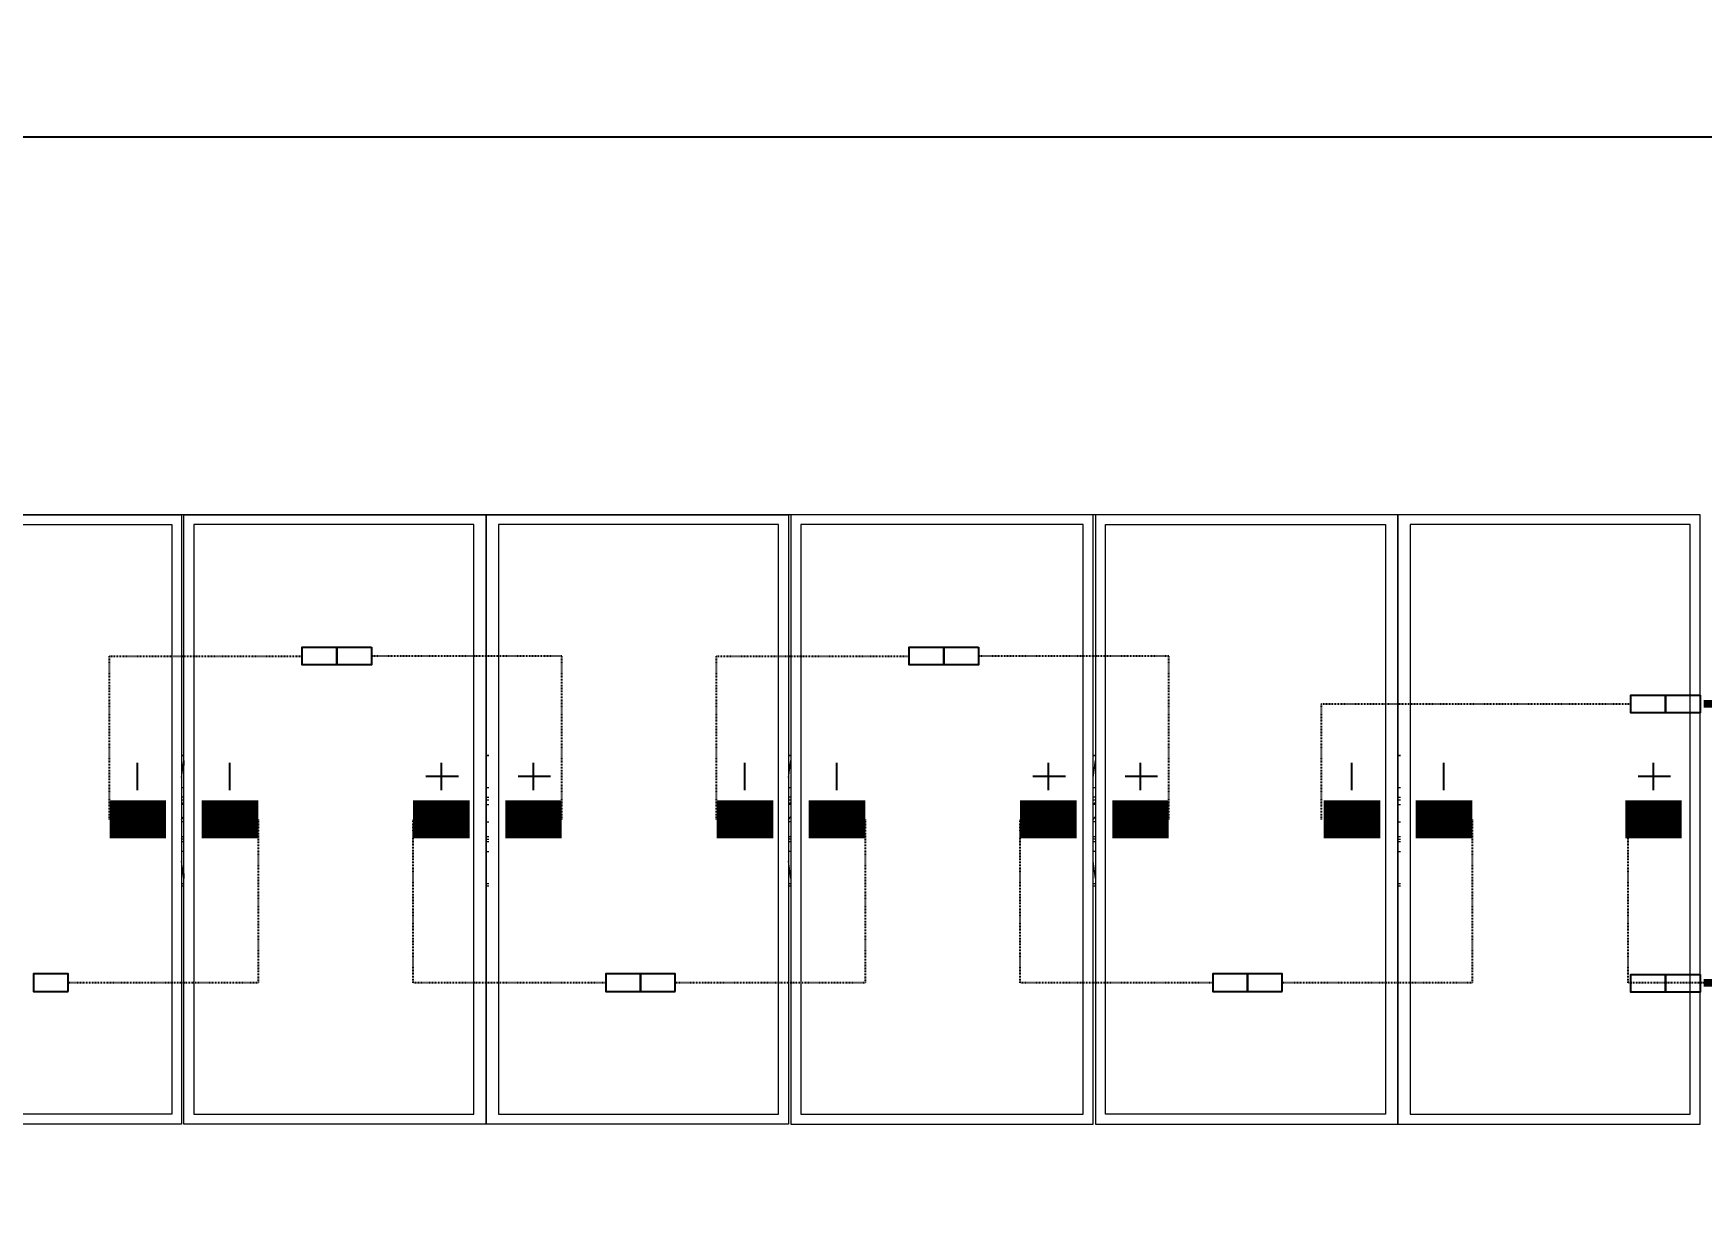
# Model space of a CAD drawing. Header units: feet. Extents: x -13743 to 68376, y -48 to 67763.
# Drawn here: x 4147 to 4366.9, y 4919.7 to 5076.9 of the extents above; entities that cross this region are included whole.
import ezdxf
from ezdxf import colors
from ezdxf.entities.mleader import LeaderData, LeaderLine
from ezdxf.math import Vec2, Vec3

# ---------------------------------------------------------------- set-up
doc = ezdxf.new("R2010")
doc.units = ezdxf.units.FT
doc.header["$MEASUREMENT"] = 0
doc.linetypes.add('HIDDEN', pattern=[0.375, 0.25, -0.125])
for name, color, linetype in [('E-HARN-COMP', 8, 'Continuous'), ('E-TRNK-CABL-NEG', 6, 'HIDDEN'), ('E-TRUNK-CABLE-POS', 6, 'HIDDEN'), ('G-ANNO-TEXT', 1, 'Continuous'), ('Polarity-Text', 7, 'Continuous')]:
    doc.layers.add(name, color=color, linetype=linetype)
doc.styles.add('NEI-A', font='arial.ttf')

# ---------------------------------------------------------------- blocks, each defined once
blk = doc.blocks.new('A$C47dfd34d')
at = {"lineweight": 5}
for points in [[(11.6112, 0.4133), (10.1696, 0.4133)], [(10.5812, 0.235), (10.5829, 0.2467), (10.5829, 0.2433)], [(10.7879, 0.235), (10.7879, 0.2467), (10.7879, 0.2433)], [(10.9929, 0.235), (10.9946, 0.2467), (10.9946, 0.2433)], [(11.1995, 0.235), (11.2012, 0.2467), (11.2012, 0.2433)], [(11.4062, 0.235), (11.4062, 0.2467), (11.4062, 0.2433)], [(10.5812, 0.2283), (10.5829, 0.2283)], [(10.7879, 0.2283), (10.7896, 0.2283)], [(10.9929, 0.2283), (10.9946, 0.2283)], [(11.1995, 0.2283), (11.2012, 0.2283)], [(11.4062, 0.2283), (11.4079, 0.2283)], [(10.5829, 0.2217), (10.5812, 0.2217)], [(10.5812, 0.22), (10.5829, 0.22)], [(10.5829, 0.2167), (10.5812, 0.2167), (10.5829, 0.2183)], [(10.7879, 0.2217), (10.7896, 0.2217)], [(10.7879, 0.22), (10.7896, 0.22)], [(10.7879, 0.2183), (10.7879, 0.2167), (10.7896, 0.2167)], [(10.9946, 0.2217), (10.9929, 0.2217)], [(10.9929, 0.22), (10.9946, 0.22)], [(10.9946, 0.2167), (10.9929, 0.2167), (10.9946, 0.2183)], [(11.2012, 0.2217), (11.1995, 0.2217)], [(11.1995, 0.22), (11.2012, 0.22)], [(11.2012, 0.2167), (11.1995, 0.2167), (11.2012, 0.2183)], [(11.4062, 0.2217), (11.4079, 0.2217)], [(11.4062, 0.22), (11.4079, 0.22)], [(11.4062, 0.2183), (11.4062, 0.2167), (11.4079, 0.2167)], [(10.5812, 0.2067), (10.5829, 0.2083)], [(10.5829, 0.205), (10.5812, 0.205)], [(10.7879, 0.2067), (10.7879, 0.2083)], [(10.7879, 0.205), (10.7896, 0.205)], [(10.9929, 0.2067), (10.9946, 0.2083)], [(10.9946, 0.205), (10.9929, 0.205)], [(11.1995, 0.2067), (11.2012, 0.2083)], [(11.2012, 0.205), (11.1995, 0.205)], [(11.4062, 0.2067), (11.4062, 0.2083)], [(11.4062, 0.205), (11.4079, 0.205)], [(10.5812, 0.195), (10.5829, 0.195)], [(10.5829, 0.1933), (10.5812, 0.1933)], [(10.7879, 0.195), (10.7896, 0.195)], [(10.7879, 0.1933), (10.7896, 0.1933)], [(10.9929, 0.195), (10.9946, 0.195)], [(10.9946, 0.1933), (10.9929, 0.1933)], [(11.1995, 0.195), (11.2012, 0.195)], [(11.2012, 0.1933), (11.1995, 0.1933)], [(11.4062, 0.195), (11.4079, 0.195)], [(11.4062, 0.1933), (11.4079, 0.1933)], [(10.5812, 0.1917), (10.5829, 0.1917)], [(10.5829, 0.185), (10.5812, 0.185)], [(10.7879, 0.1917), (10.7896, 0.1917)], [(10.7879, 0.185), (10.7896, 0.185)], [(10.9929, 0.1917), (10.9946, 0.1917)], [(10.9946, 0.185), (10.9929, 0.185)], [(11.1995, 0.1917), (11.2012, 0.1917)], [(11.2012, 0.185), (11.1995, 0.185)], [(11.4062, 0.1917), (11.4079, 0.1917)], [(11.4062, 0.185), (11.4079, 0.185)], [(10.5829, 0.17), (10.5829, 0.1667), (10.5812, 0.1783)], [(10.7879, 0.17), (10.7879, 0.1667), (10.7879, 0.1783)], [(10.9946, 0.17), (10.9946, 0.1667), (10.9929, 0.1783)], [(11.2012, 0.17), (11.2012, 0.1667), (11.1995, 0.1783)], [(11.4062, 0.17), (11.4062, 0.1667), (11.4062, 0.1783)], [(10.5812, 0.1633), (10.5829, 0.1633)], [(10.5812, 0.1617), (10.5829, 0.1617)], [(10.5829, 0.1667), (10.5829, 0.1667)], [(10.7879, 0.1667), (10.7879, 0.1667)], [(10.7879, 0.1633), (10.7896, 0.1633)], [(10.7879, 0.1617), (10.7896, 0.1617)], [(10.9929, 0.1633), (10.9946, 0.1633)], [(10.9929, 0.1617), (10.9946, 0.1617)], [(10.9946, 0.1667), (10.9946, 0.1667)], [(11.1995, 0.1633), (11.2012, 0.1633)], [(11.1995, 0.1617), (11.2012, 0.1617)], [(11.2012, 0.1667), (11.2012, 0.1667)], [(11.4062, 0.1667), (11.4062, 0.1667)], [(11.4062, 0.1633), (11.4079, 0.1633)], [(11.4062, 0.1617), (11.4079, 0.1617)]]:
    blk.add_lwpolyline(points, dxfattribs=at)
for points in [[(10.5812, 0.4133), (10.5812, 0), (10.3762, 0), (10.3762, 0.4133)], [(10.5829, 0.4133), (10.7879, 0.4133), (10.7879, 0), (10.5829, 0)], [(10.7879, 0.4133), (10.9929, 0.4133), (10.9929, 0), (10.7879, 0)], [(10.9946, 0), (11.1995, 0), (11.1995, 0.4133), (10.9946, 0.4133)], [(11.2012, 0.4133), (11.2012, 0), (11.4062, 0), (11.4062, 0.4133)], [(11.6112, 0.4133), (11.4062, 0.4133), (11.4062, 0), (11.6112, 0)], [(10.3829, 0.4067), (10.5746, 0.4067), (10.5746, 0.0067), (10.3829, 0.0067)], [(10.5896, 0.4067), (10.5896, 0.0067), (10.7796, 0.0067), (10.7796, 0.4067)], [(10.7962, 0.4067), (10.7962, 0.0067), (10.9862, 0.0067), (10.9862, 0.4067)], [(11.0012, 0.0067), (11.1929, 0.0067), (11.1929, 0.4067), (11.0012, 0.4067)], [(11.3979, 0.4067), (11.3979, 0.0067), (11.2079, 0.0067), (11.2079, 0.4067)], [(11.4145, 0.0067), (11.6045, 0.0067), (11.6045, 0.4067), (11.4145, 0.4067)], [(10.5829, 0.25), (10.5812, 0.25)], [(10.7896, 0.25), (10.7879, 0.25)], [(10.9946, 0.25), (10.9929, 0.25)], [(11.2012, 0.25), (11.1995, 0.25)], [(11.4079, 0.25), (11.4062, 0.25)]]:
    blk.add_lwpolyline(points, close=True, dxfattribs=at)

msp = doc.modelspace()

# ---------------------------------------------------------------- linework, layer by layer
at = {"layer": 'E-HARN-COMP'}
for points in [[(4186.99, 4996.02), (4186.99, 4993.69), (4182.42, 4993.69), (4182.42, 4996.02)], [(4191.55, 4996.02), (4191.55, 4993.69), (4186.99, 4993.69), (4186.99, 4996.02)], [(4266.99, 4996.02), (4266.99, 4993.69), (4262.42, 4993.69), (4262.42, 4996.02)], [(4271.55, 4996.02), (4271.55, 4993.69), (4266.99, 4993.69), (4266.99, 4996.02)], [(4362.07, 4989.68), (4362.07, 4987.36), (4357.51, 4987.36), (4357.51, 4989.68)], [(4366.64, 4989.68), (4366.64, 4987.36), (4362.07, 4987.36), (4362.07, 4989.68)], [(4151.56, 4950.62), (4151.56, 4952.95), (4146.99, 4952.95), (4146.99, 4950.62)], [(4226.99, 4950.62), (4226.99, 4952.95), (4222.43, 4952.95), (4222.43, 4950.62)], [(4231.56, 4950.62), (4231.56, 4952.95), (4226.99, 4952.95), (4226.99, 4950.62)], [(4306.99, 4950.62), (4306.99, 4952.95), (4302.43, 4952.95), (4302.43, 4950.62)], [(4311.56, 4950.62), (4311.56, 4952.95), (4306.99, 4952.95), (4306.99, 4950.62)], [(4362.07, 4952.87), (4362.07, 4950.55), (4357.51, 4950.55), (4357.51, 4952.87)], [(4366.64, 4952.87), (4366.64, 4950.55), (4362.07, 4950.55), (4362.07, 4952.87)]]:
    msp.add_lwpolyline(points, close=True, dxfattribs=at)
at = {"layer": 'E-HARN-COMP', "const_width": 5}
for points in [[(4157.04, 4973.32), (4164.49, 4973.32)], [(4176.63, 4973.32), (4169.17, 4973.32)], [(4197.03, 4973.32), (4204.49, 4973.32)], [(4216.63, 4973.32), (4209.17, 4973.32)], [(4237.04, 4973.32), (4244.49, 4973.32)], [(4256.63, 4973.32), (4249.17, 4973.32)], [(4277.03, 4973.32), (4284.49, 4973.32)], [(4296.63, 4973.32), (4289.17, 4973.32)], [(4317.04, 4973.32), (4324.49, 4973.32)], [(4336.63, 4973.32), (4329.17, 4973.32)], [(4364.23, 4973.32), (4356.78, 4973.32)]]:
    msp.add_lwpolyline(points, dxfattribs=at)
at = {"layer": 'E-TRNK-CABL-NEG', "ltscale": 0.1}
for points in [[(4157.04, 4973.32), (4157.04, 4994.85), (4182.42, 4994.85)], [(4237.04, 4973.32), (4237.04, 4994.85), (4262.42, 4994.85)], [(4316.76, 4973.32), (4316.76, 4988.55), (4357.38, 4988.55)], [(4176.63, 4973.32), (4176.63, 4951.78), (4151.56, 4951.78)], [(4256.62, 4973.32), (4256.62, 4951.78), (4231.55, 4951.78)], [(4336.62, 4973.32), (4336.62, 4951.78), (4311.55, 4951.78)]]:
    msp.add_lwpolyline(points, dxfattribs=at)
at = {"layer": 'E-TRNK-CABL-NEG', "color": 7, "linetype": 'Continuous', "ltscale": 0.1, "const_width": 1}
for points in [[(4367.14, 4988.56), (4413.93, 4988.56)], [(4367.14, 4951.78), (4413.93, 4951.78)]]:
    msp.add_lwpolyline(points, dxfattribs=at)
at = {"layer": 'E-TRUNK-CABLE-POS', "ltscale": 0.1}
for points in [[(4216.62, 4973.32), (4216.62, 4994.85), (4191.55, 4994.85)], [(4296.62, 4973.32), (4296.62, 4994.85), (4271.55, 4994.85)], [(4222.42, 4951.78), (4197.03, 4951.78), (4197.03, 4973.32)], [(4302.42, 4951.78), (4277.03, 4951.78), (4277.03, 4973.32)], [(4411.91, 4951.78), (4357.19, 4951.78), (4357.19, 4973.32)]]:
    msp.add_lwpolyline(points, dxfattribs=at)
at = {"layer": 'G-ANNO-TEXT', "flags": 128}
msp.add_lwpolyline([(3388.56, 5049.61, -0.298343), (3407.07, 5063.25), (3912.02, 5063.25, 0.298343), (3930.53, 5076.9, 0.298343), (3949.03, 5063.25), (4613.34, 5063.25, -0.298343), (4631.84, 5049.61)], format="xyb", dxfattribs=at)
at = {"layer": 'Polarity-Text'}
for p, q in [((4160.69, 4980.78), (4160.69, 4977.16)), ((4172.82, 4980.78), (4172.82, 4977.16)), ((4200.72, 4980.78), (4200.72, 4977.16)), ((4212.86, 4980.78), (4212.86, 4977.16)), ((4240.69, 4980.78), (4240.69, 4977.16)), ((4252.82, 4980.78), (4252.82, 4977.16)), ((4280.72, 4980.78), (4280.72, 4977.16)), ((4292.86, 4980.78), (4292.86, 4977.16)), ((4320.69, 4980.78), (4320.69, 4977.16)), ((4332.82, 4980.78), (4332.82, 4977.16)), ((4360.47, 4980.78), (4360.47, 4977.16)), ((4203, 4978.97), (4198.72, 4978.97)), ((4215.14, 4978.97), (4210.87, 4978.97)), ((4283, 4978.97), (4278.72, 4978.97)), ((4295.14, 4978.97), (4290.87, 4978.97)), ((4362.75, 4978.97), (4358.47, 4978.97))]:
    msp.add_line(p, q, dxfattribs=at)

# ---------------------------------------------------------------- next in the draw order: leaders
at = {"layer": 'G-ANNO-TEXT'}
ml = msp.add_multileader_mtext('Standard', dxfattribs=at)
ml.set_content('MOTOR GAP STRING JUMPER', color=256, style='NEI-A')
ml.set_leader_properties()
ml.build(insert=Vec2(0, 0))
ml.multileader.update_dxf_attribs({"dogleg_length": 0.36, "arrow_head_size": 22.51})
ctx = ml.context
ctx.base_point, ctx.char_height, ctx.arrow_head_size, ctx.landing_gap_size, ctx.plane_origin, ctx.plane_x_axis, ctx.plane_y_axis = Vec3(4173.78, 4755.75, -22.9), 20, 22.51, 23.05, Vec3(-1523.53, -2684.37, -22.9), Vec3(0, -1), Vec3(1, 0)
notes = []
notes.append((ctx, [(0, (1, 1, 0), (4173.78, 4801.85, -22.9), (0, -1), 46.1, [(0, [(4042.34, 4951.93, -22.9)], 0, [])])]))
ctx.mtext.insert, ctx.mtext.text_direction, ctx.mtext.rotation, ctx.mtext.width, ctx.mtext.flow_direction = Vec3(4183.95, 4732.7, -22.9), Vec3(0, -1), 4.712389, 406.5438, 5
ctx.mtext.has_bg_fill, ctx.mtext.bg_color, ctx.mtext.bg_scale_factor, ctx.mtext.bg_transparency, ctx.mtext.use_window_bg_color = 1, -1073741824, 1.5, 0, 1
for ctx, leaders in notes:
    for number, flags, end, landing, length, lines in leaders:
        leader = LeaderData()
        leader.index, (leader.has_last_leader_line, leader.has_dogleg_vector, leader.attachment_direction) = number, flags
        leader.last_leader_point, leader.dogleg_vector, leader.dogleg_length = Vec3(end), Vec3(landing), length
        for number, points, colour, breaks in lines:
            line = LeaderLine()
            line.index, line.vertices, line.color, line.breaks = number, Vec3.list(points), colors.encode_raw_color(colour), breaks
            leader.lines.append(line)
        ctx.leaders.append(leader)

# ---------------------------------------------------------------- next in the draw order: block references
at = {"xscale": 194.318304, "yscale": 194.318304, "zscale": 194.318304}
msp.add_blockref('A$C47dfd34d', (2110.38, 4933.16), dxfattribs=at)

doc.saveas('drawing.dxf')
